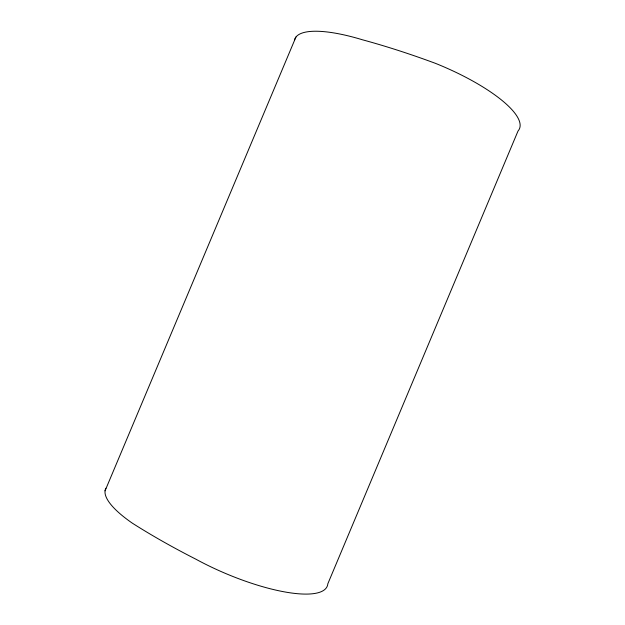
<?xml version="1.0" encoding="UTF-8"?>
<svg xmlns="http://www.w3.org/2000/svg" width="625" height="625" viewBox="0 0 625 625"><rect width="100%" height="100%" fill="white"/><g stroke="black" fill="none" stroke-linecap="round" stroke-linejoin="round"><path stroke-width="0.94" d="M105.055 490.828L295.945 37.008M105.867 488.234A98.328 27.336 22.4 0 0 132.273 523.125A237.32 57.438 23.6 0 0 195.859 559.18A99.945 28.234 23.2 0 0 327.82 583.812L518.023 131.023A99.844 28.531 22.3 0 0 435.438 63.344A237.109 58.055 22 0 0 362.297 39.742A98.234 27.625 23.2 0 0 294.414 40.328"/></g></svg>
